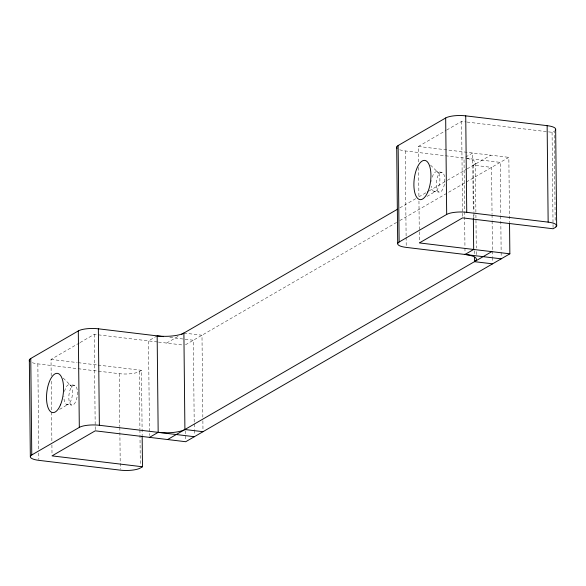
<?xml version="1.0" encoding="UTF-8"?>
<svg xmlns="http://www.w3.org/2000/svg" width="586" height="586" viewBox="0 0 586 586"><rect width="100%" height="100%" fill="white"/><g stroke="black" fill="none" stroke-linecap="round" stroke-linejoin="round"><path stroke-width="0.44" stroke-dasharray="2.93 2.2" d="M59.596 409.394L68.32 404.201L66.657 404.428L71.631 405.043M426.967 196.442L435.691 191.256L434.028 191.475L439.002 192.091M51.187 375.794L51.019 359.408L79.308 343.015M80.092 342.554L94.236 334.357L157.561 341.982M418.543 161.934L418.382 146.463L445.887 130.517M446.671 130.063L461.607 121.405L466.126 121.954M157.158 335.881L148.514 340.891L149.503 435.545M465.592 157.092L472.66 152.997L473.268 211.238M166.607 343.074L178.393 336.239M399.886 207.847L415.708 198.676M418.873 196.837L425.993 192.713M429.157 190.875L446.569 180.788M447.36 180.327L466.346 169.325M467.137 168.863L490.753 155.173M32.34 362.705A15.038 4.095 -0.6 0 0 37.848 363.877L119.266 373.678A15.038 4.095 -0.6 0 0 139.314 371.553L141.482 370.301L142.156 434.922M185.484 344.795L396.619 222.409M399.784 220.57L508.846 157.356L509.527 221.969M467.035 122.064L552.071 132.297L554.231 131.044L555.184 222.057M441.998 172.306A10.028 4.183 -83.1 0 0 436.24 186.084A10.028 4.183 -83.1 0 0 443.265 188.201A10.028 4.183 -83.1 0 0 441.998 172.306L437.149 171.735L438.57 173.017L430.461 165.025M74.627 385.258A10.028 4.183 -83.1 0 0 68.87 399.037A10.028 4.183 -83.1 0 0 75.894 401.154A10.028 4.183 -83.1 0 0 74.627 385.258L69.778 384.687L71.206 385.962L63.098 377.977M418.382 146.463L508.846 157.356M399.711 149.752A15.038 4.095 -0.6 0 0 405.219 150.924L464.017 158.008L464.573 210.792M465.826 158.22L500.202 162.366L500.759 215.15M467.167 158.484A20.056 5.457 -0.6 0 1 473.466 165.193L491.559 167.376L492.042 213.787M183.894 333.053L201.987 335.229L202.844 417.137M169.823 337.404L193.343 340.239L194.208 423.055M158.462 342.092L182.891 345.029M51.019 359.408L77.249 362.566M78.158 362.675L97.151 364.968M98.06 365.071L141.482 370.301M555.22 225.698L555.235 227.515M552.071 132.297L553.074 228.767M500.766 216.058L501.14 251.548M501.147 252.463L501.191 257.012M492.057 214.696L492.115 220.16M492.123 221.069L492.423 250.193M492.438 251.101L492.496 256.558M492.504 257.474L492.548 262.023M475.378 163.201L475.913 214.11M475.92 215.003L476.264 248.054M476.301 251.628L476.345 255.203M473.466 165.193L473.949 211.612M473.964 212.52L474.023 217.977M474.36 250.742L474.404 254.383M473.312 214.879L473.342 217.611M464.581 211.7L464.954 247.197M464.962 248.105L465.02 253.562M461.607 121.405L462.559 212.418M462.566 213.326L462.61 217.875M418.602 167.391L418.917 197.423M418.953 201.064L419.393 242.926M405.219 150.924L406.113 236.473M406.12 237.381L406.215 246.486M202.881 420.777L202.976 429.875M194.222 423.964L194.274 429.428M194.288 430.336L194.332 434.885M185.594 430.798L185.689 439.896M139.314 371.553L139.915 428.893M139.929 429.802L140.303 465.291M119.266 373.678L119.815 426.462M119.83 427.377L120.269 469.24M94.236 334.357L95.232 429.919M51.246 381.252L51.561 411.284M51.568 412.192L51.876 441.317M51.912 444.957L52.008 454.062M37.848 363.877L38.742 449.425M38.779 453.066L38.852 459.439M64.526 391.448A10.028 4.183 -83.1 0 1 71.617 386.767A10.028 4.183 -83.1 0 1 69.536 403.109A10.028 4.183 -83.1 0 1 63.903 396.37M432.256 177.184A10.028 4.183 -83.1 0 1 438.987 173.822A10.028 4.183 -83.1 0 1 437.478 189.344A10.028 4.183 -83.1 0 1 431.384 186.106M431.413 181.294A10.028 4.183 -83.1 0 1 431.501 180.583"/><path stroke-width="0.88" d="M29.71 361.218A15.038 4.095 -0.6 0 1 30.765 358.486L78.304 330.929A15.038 4.095 -0.6 0 1 98.353 328.805L163.487 336.642M397.081 148.265A15.038 4.095 -0.6 0 1 398.128 145.533L445.675 117.976A15.038 4.095 -0.6 0 1 465.724 115.852L547.141 125.653A15.038 4.095 -0.6 0 1 555.184 130.334M181.535 334.416L397.513 209.224M142.164 435.83L142.486 466.771L140.325 468.024A15.038 4.095 -0.6 0 1 120.276 470.148L38.859 460.347A15.038 4.095 -0.6 0 1 31.769 454.956L79.315 427.392A15.038 4.095 -0.6 0 1 99.364 425.275L194.354 436.709M501.213 258.829L406.23 247.395A15.038 4.095 -0.6 0 1 399.139 242.003L446.686 214.447A15.038 4.095 -0.6 0 1 466.734 212.322L548.152 222.123A15.038 4.095 -0.6 0 1 555.235 227.515L553.074 228.767L462.61 217.875L419.393 242.926L509.857 253.819L509.534 222.878M149.525 437.361L158.169 432.351A20.056 5.457 -0.6 0 0 184.905 429.516L202.998 431.699M167.618 439.537L491.764 251.643M509.857 253.819L185.711 441.719L95.247 430.827L52.022 455.879L142.486 466.771M473.349 218.519L473.671 249.468L465.028 254.478A20.056 5.457 -0.6 0 1 474.477 261.664L492.57 263.839M555.66 129.55L556.671 226.02M547.141 125.653L548.152 222.123M474.426 257.115L474.477 261.664M465.724 115.852L466.734 212.322M445.675 117.976L446.686 214.447M398.128 145.533L399.139 242.003M396.7 147.035L397.704 243.505M184.905 429.516L183.894 333.053A20.056 5.457 -0.6 0 1 157.158 335.881L158.169 432.351M98.353 328.805L99.364 425.275M78.304 330.929L79.315 427.392M30.765 358.486L31.769 454.956M29.329 359.98L30.34 456.45M60.49 404.809A19.763 8.248 -83.1 0 0 57.992 373.472A19.763 8.248 -83.1 0 0 46.638 400.634A19.763 8.248 -83.1 0 0 60.49 404.809M427.853 191.856A19.763 8.248 -83.1 0 0 425.355 160.52A19.763 8.248 -83.1 0 0 414.009 187.681A19.763 8.248 -83.1 0 0 427.853 191.856"/></g></svg>
